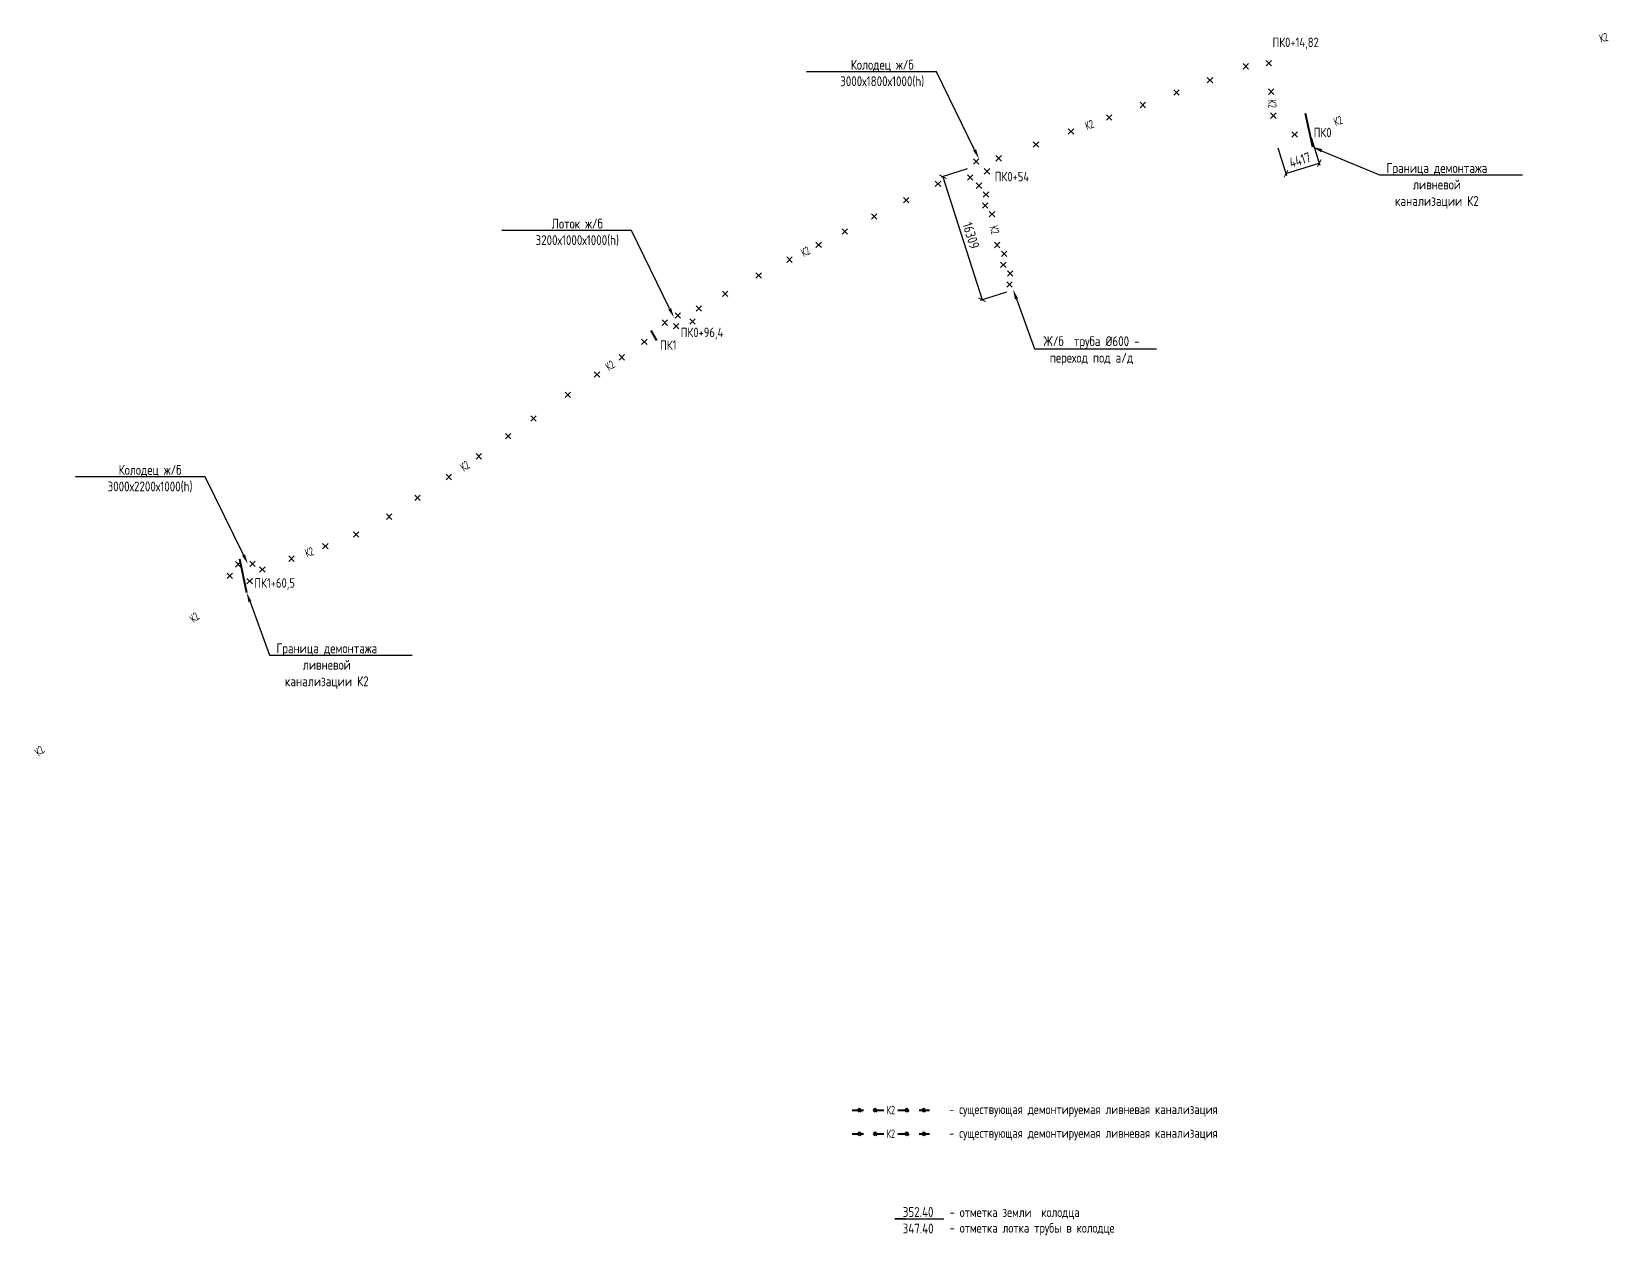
# Model space of a CAD drawing. Header units: millimetres. Extents: x 41457877 to 42425270, y 23449202 to 23614448.
# Drawn here: x 41457877 to 41657448, y 23458156 to 23610582 of the extents above; entities that cross this region are included whole.
import ezdxf
from ezdxf import colors
from ezdxf.entities.mleader import LeaderData, LeaderLine
from ezdxf.math import Vec2, Vec3

# ---------------------------------------------------------------- set-up
doc = ezdxf.new("R2010")
doc.units = ezdxf.units.MM
doc.set_wipeout_variables(frame=1)
doc.linetypes.add('Штриховая', pattern=[2822.222233, 1411.111116, -1411.111116])
for name, color, linetype, lineweight in [('Text blocks_Ном._пера__28', 7, 'Continuous', 13), ('В1', 140, 'Continuous', 40), ('ВК_Текст', 7, 'Continuous', 25), ('К1', 30, 'Continuous', 40), ('Труба К2', 7, 'Continuous', 60)]:
    doc.layers.add(name, color=color, linetype=linetype, lineweight=lineweight)
doc.layers.add('Выноски', color=7, linetype='Continuous')
doc.styles.add('GOST 2.304', font='GOST_type.ttf')
doc.styles.add('GOST_100', font='cs_gost2304.shx', dxfattribs={"width": 0.7, "height": 300})
doc.styles.get("Standard").update_dxf_attribs({"font": 'arial.ttf'})
doc.dimstyles.new('STANDARD$0', dxfattribs={"dimscale": 100, "dimtxt": 2.5, "dimasz": 1, "dimexe": 0.5, "dimexo": 2, "dimgap": 1, "dimtad": 1, "dimdec": 0, "dimzin": 0, "dimdsep": 46, "dimtxsty": 'Standard', "dimblk1": 'OBLIQUE', "dimblk2": 'OBLIQUE', "dimsah": 1, "dimcen": 2, "dimadec": 0, "dimazin": 0, "dimtfac": 1, "dimtdec": 4, "dimtofl": 0, "dimtmove": 2, "dimatfit": 3, "dimldrblk": 'OBLIQUE', "dimfxl": 1, "dimtolj": 1, "dimtzin": 0, "dimarcsym": 0})

# ---------------------------------------------------------------- blocks, each defined once
blk = doc.blocks.new('*U281')
at = {"color": 255}
blk.add_wipeout([(-200, 125), (200, 125), (200, -125), (-200, -125)], dxfattribs=at)
at = {"layer": 'ВК_Текст', "insert": (0, 0), "char_height": 250, "attachment_point": 5, "style": 'GOST_100'}
blk.add_mtext('К2', dxfattribs=at)
blk = doc.blocks.new('_None')
blk = doc.blocks.new('_ArchTick')
at = {"color": 0, "linetype": 'ByBlock', "const_width": 0.15}
blk.add_lwpolyline([(-0.5, -0.5), (0.5, 0.5)], dxfattribs=at)
blk = doc.blocks.new('*D283')
at = {"color": 0, "lineweight": -2, "transparency": 16777216}
for p, q in [((41615318, 23595882), (41616408, 23592403)), ((41619534, 23597202), (41620623, 23593723)), ((41616333, 23592642), (41620548, 23593962))]:
    blk.add_line(p, q, dxfattribs=at)
at = {"color": 0, "lineweight": -2, "transparency": 16777216, "xscale": 750.0000000000001, "yscale": 750.0000000000001, "zscale": 750.0000000000001}
for p, rotation in [((41620548, 23593962), 17.38716498328669), ((41616333, 23592642), 197.3871649832867)]:
    blk.add_blockref('_ArchTick', p, dxfattribs=dict(at, rotation=rotation))
at = {"color": 0, "transparency": 16777216, "insert": (41618104, 23594376), "char_height": 1250, "attachment_point": 5, "rotation": 17.38716, "style": 'GOST 2.304'}
blk.add_mtext('\\A1;4417', dxfattribs=at)
blk = doc.blocks.new('_Oblique')
at = {"color": 0, "linetype": 'ByBlock', "lineweight": -2}
blk.add_line((-0.5, -0.5), (0.5, 0.5), dxfattribs=at)
blk = doc.blocks.new('*D289')
at = {"color": 0, "lineweight": -2, "transparency": 16777216}
for p, q in [((41576082, 23593232), (41572764, 23592177)), ((41573002, 23592252), (41577945, 23576710)), ((41581025, 23577690), (41577706, 23576635))]:
    blk.add_line(p, q, dxfattribs=at)
at = {"color": 0, "lineweight": -2, "transparency": 16777216, "xscale": 750.0000000000001, "yscale": 750.0000000000001, "zscale": 750.0000000000001}
for p, rotation in [((41573002, 23592252), 107.6423544866472), ((41577945, 23576710), 287.6423544866472)]:
    blk.add_blockref('_ArchTick', p, dxfattribs=dict(at, rotation=rotation))
at = {"color": 0, "transparency": 16777216, "insert": (41576547, 23584823), "char_height": 1250, "attachment_point": 5, "rotation": 287.64235, "style": 'GOST 2.304'}
blk.add_mtext('\\A1;16309', dxfattribs=at)

msp = doc.modelspace()

# ---------------------------------------------------------------- linework, layer by layer
for p, q in [((41610938.695, 23606536.696, 197000), (41611623.893, 23605851.498, 197000)), ((41610938.695, 23605851.498, 197000), (41611623.893, 23606536.696, 197000)), ((41613816.96, 23606947.211), (41614502.158, 23606262.013)), ((41613816.96, 23606262.013), (41614502.158, 23606947.211)), ((41606402.785, 23604792.25), (41607087.983, 23604107.052)), ((41606402.785, 23604107.052), (41607087.983, 23604792.25)), ((41614134.526, 23603340.144), (41614819.724, 23602654.946)), ((41614134.526, 23602654.946), (41614819.724, 23603340.144)), ((41597908.498, 23601651.012), (41598593.696, 23600965.814)), ((41597908.498, 23600965.814), (41598593.696, 23601651.012)), ((41602155.642, 23603221.631), (41602840.84, 23602536.433)), ((41602155.642, 23602536.433), (41602840.84, 23603221.631)), ((41593661.355, 23600080.393), (41594346.553, 23599395.195)), ((41593661.355, 23599395.195), (41594346.553, 23600080.393)), ((41614401.28, 23600310.221), (41615086.478, 23599625.023)), ((41614401.28, 23599625.023), (41615086.478, 23600310.221)), ((41588842.633, 23598298.401), (41589527.831, 23597613.202)), ((41588842.633, 23597613.202), (41589527.831, 23598298.401)), ((41617097.466, 23597936.792), (41617782.664, 23597251.594)), ((41617097.466, 23597251.594), (41617782.664, 23597936.792)), ((41584419.698, 23596662.773), (41585104.896, 23595977.575)), ((41584419.698, 23595977.575), (41585104.896, 23596662.773)), ((41576866.021, 23594530.035), (41577551.219, 23593844.837)), ((41576866.021, 23593844.837), (41577551.219, 23594530.035)), ((41578225.962, 23593274.206), (41578911.16, 23592589.008)), ((41578225.962, 23592589.008), (41578911.16, 23593274.206)), ((41579696.753, 23594916.199), (41580381.951, 23594231.001)), ((41579696.753, 23594231.001), (41580381.951, 23594916.199)), ((41572032.893, 23591685.127), (41572718.091, 23590999.929)), ((41572032.893, 23590999.929), (41572718.091, 23591685.127)), ((41576102.561, 23592490.837), (41576787.759, 23591805.639)), ((41576102.561, 23591805.639), (41576787.759, 23592490.837)), ((41577220.244, 23591461.048), (41577905.443, 23590775.85)), ((41577220.244, 23590775.85), (41577905.443, 23591461.048)), ((41568012.897, 23589634.135), (41568698.095, 23588948.937)), ((41568012.897, 23588948.937), (41568698.095, 23589634.135)), ((41578096.278, 23590359.12), (41578781.476, 23589673.922)), ((41578096.278, 23589673.922), (41578781.476, 23590359.12)), ((41563965.805, 23587569.319), (41564651.003, 23586884.121)), ((41563965.805, 23586884.121), (41564651.003, 23587569.319)), ((41577987.792, 23588964.944), (41578672.99, 23588279.746)), ((41577987.792, 23588279.746), (41578672.99, 23588964.944)), ((41578863.825, 23587863.015), (41579549.023, 23587177.817)), ((41578863.825, 23587177.817), (41579549.023, 23587863.015)), ((41560281.79, 23585689.744), (41560966.988, 23585004.546)), ((41560281.79, 23585004.546), (41560966.988, 23585689.744)), ((41556962.008, 23583995.999), (41557647.206, 23583310.801)), ((41556962.008, 23583310.801), (41557647.206, 23583995.999)), ((41579522.886, 23583972.734), (41580208.084, 23583287.536)), ((41579522.886, 23583287.536), (41580208.084, 23583972.734)), ((41553273.542, 23582114.153), (41553958.74, 23581428.955)), ((41553273.542, 23581428.955), (41553958.74, 23582114.153)), ((41580290.433, 23581476.63), (41580975.631, 23580791.432)), ((41580290.433, 23580791.432), (41580975.631, 23581476.63)), ((41580398.919, 23582870.806), (41581084.117, 23582185.608)), ((41580398.919, 23582185.608), (41581084.117, 23582870.806)), ((41549388.372, 23580131.948), (41550073.57, 23579446.75)), ((41549388.372, 23579446.75), (41550073.57, 23580131.948)), ((41581166.466, 23580374.701), (41581851.664, 23579689.503)), ((41581166.466, 23579689.503), (41581851.664, 23580374.701)), ((41545141.73, 23577803.442), (41545826.928, 23577118.244)), ((41545141.73, 23577118.244), (41545826.928, 23577803.442)), ((41581057.98, 23578980.525), (41581743.178, 23578295.327)), ((41581057.98, 23578295.327), (41581743.178, 23578980.525)), ((41541838.2, 23575966.117), (41542523.398, 23575280.919)), ((41541838.2, 23575280.919), (41542523.398, 23575966.117)), ((41537521.728, 23574166.384, 194500), (41538206.926, 23573481.186, 194500)), ((41537521.728, 23573481.186, 194500), (41538206.926, 23574166.384, 194500)), ((41538965.787, 23573730.332, 194500), (41539650.985, 23573045.134, 194500)), ((41538965.787, 23573045.134, 194500), (41539650.985, 23573730.332, 194500)), ((41539183.928, 23575065.614), (41539869.126, 23574380.416)), ((41539183.928, 23574380.416), (41539869.126, 23575065.614)), ((41541029.99, 23574300.138), (41541715.188, 23573614.94)), ((41541029.99, 23573614.94), (41541715.188, 23574300.138)), ((41534945.135, 23571747.769), (41535630.333, 23571062.571)), ((41534945.135, 23571062.571), (41535630.333, 23571747.769)), ((41532104.03, 23569781.588), (41532789.228, 23569096.389)), ((41532104.03, 23569096.389), (41532789.228, 23569781.588)), ((41528956.313, 23567603.215), (41529641.511, 23566918.017)), ((41528956.313, 23566918.017), (41529641.511, 23567603.215)), ((41525283.696, 23565061.586), (41525968.894, 23564376.388)), ((41525283.696, 23564376.388), (41525968.894, 23565061.586)), ((41520946.806, 23562060.249, 194500), (41521632.004, 23561375.051, 194500)), ((41520946.806, 23561375.051, 194500), (41521632.004, 23562060.249, 194500)), ((41517730.056, 23559834.103), (41518415.255, 23559148.905)), ((41517730.056, 23559148.905), (41518415.255, 23559834.103)), ((41514034.039, 23557276.281), (41514719.237, 23556591.083)), ((41514034.039, 23556591.083), (41514719.237, 23557276.281)), ((41510243.789, 23554667.539), (41510928.987, 23553982.341)), ((41510243.789, 23553982.341), (41510928.987, 23554667.539)), ((41506278.773, 23552032.93), (41506963.971, 23551347.732)), ((41506278.773, 23551347.732), (41506963.971, 23552032.93)), ((41502697.679, 23549653.424), (41503382.877, 23548968.226)), ((41502697.679, 23548968.226), (41503382.877, 23549653.424)), ((41498541.914, 23547392.748), (41499227.112, 23546707.55)), ((41498541.914, 23546707.55), (41499227.112, 23547392.748)), ((41494644.801, 23545941.248), (41495329.999, 23545256.05)), ((41494644.801, 23545256.05), (41495329.999, 23545941.248)), ((41483639.369, 23543642.42), (41484324.567, 23542957.222)), ((41483639.369, 23542957.222), (41484324.567, 23543642.42)), ((41485426.852, 23543704.483, 193000), (41486112.05, 23543019.285, 193000)), ((41485426.852, 23543019.285, 193000), (41486112.05, 23543704.483, 193000)), ((41490373.912, 23544350.533), (41491059.11, 23543665.335)), ((41490373.912, 23543665.335), (41491059.11, 23544350.533)), ((41482590.966, 23542176.848), (41483276.164, 23541491.65)), ((41482590.966, 23541491.65), (41483276.164, 23542176.848)), ((41485079.144, 23541508.367, 193500), (41485764.342, 23540823.169, 193500)), ((41485079.144, 23540823.169, 193500), (41485764.342, 23541508.367, 193500)), ((41486682.065, 23542975.485), (41487367.263, 23542290.287)), ((41486682.065, 23542290.287), (41487367.263, 23542975.485))]:
    msp.add_line(p, q)
at = {"color": 240, "lineweight": 40, "true_color": 0xed1f24}
for p, q in [((41618782.791, 23600286.205), (41619686.621, 23596026.111)), ((41536092.126, 23572841.462), (41536815.953, 23571583.157)), ((41484137.051, 23543999.008, 193576), (41485040.881, 23539738.914, 193576))]:
    msp.add_line(p, q, dxfattribs=at)
at = {"layer": 'К1', "linetype": 'Штриховая'}
for p, q in [((41561539.28, 23474372.61), (41571300.795, 23474372.61)), ((41561539.28, 23471377.728), (41571300.795, 23471377.728))]:
    msp.add_line(p, q, dxfattribs=at)
at = {"layer": 'Труба К2'}
for p, q in [((41562263.801, 23474550.593, 48417.38), (41562674.048, 23474194.58, -48430.052)), ((41562290.918, 23474167.463, 48417.38), (41562646.931, 23474577.71, -48430.052)), ((41570383.839, 23474550.593, 48417.38), (41570794.086, 23474194.58, -48430.052)), ((41570410.956, 23474167.463, 48417.38), (41570766.969, 23474577.71, -48430.052)), ((41562263.801, 23471555.711, 48417.38), (41562674.048, 23471199.698, -48430.052)), ((41562290.918, 23471172.581, 48417.38), (41562646.931, 23471582.828, -48430.052)), ((41570383.839, 23471555.711, 48417.38), (41570794.086, 23471199.698, -48430.052)), ((41570410.956, 23471172.581, 48417.38), (41570766.969, 23471582.828, -48430.052))]:
    msp.add_line(p, q, dxfattribs=at)

# ---------------------------------------------------------------- block references
at = {"layer": 'ВК_Текст', "xscale": 4.266666666666672, "yscale": 4.266666666666672, "zscale": 4.266666666666672}
for p, rotation in [((41656474.194, 23609817.146), 17.38716660129347), ((41622916.605, 23599309.089), 19.63735174488146), ((41478445.325, 23536582.367), 40.73594167021012), ((41458873.013, 23519726.15), 40.73594167042213)]:
    msp.add_blockref('*U281', p, dxfattribs=dict(at, rotation=rotation))

# ---------------------------------------------------------------- texts
at = {"layer": 'Text blocks_Ном._пера__28', "style": 'GOST 2.304'}
for s, p in [('ПК0+14,82', (41614634.686, 23608625.19, -197500)), ('ПК0+54', (41579540.872, 23591664.59)), ('ПК1', (41537261.917, 23570377.526)), ('ПК0+96,4', (41539870.718, 23571991.34)), ('ПК1+60,5', (41486008.246, 23540342.298)), ('- существующая демонтируемая ливневая канализация', (41573791.717, 23473855.065)), ('- существующая демонтируемая ливневая канализация', (41573791.717, 23470860.183)), ('- отметка земли  колодца', (41573845.738, 23460859.795)), ('- отметка лотка трубы в колодце', (41573845.738, 23458880.276))]:
    msp.add_text(s, height=1200, dxfattribs=at).set_placement(p)

# ---------------------------------------------------------------- dimensions: what is measured, and where the dimension line sits
dim = msp.add_aligned_dim(p1=(41615019.566, 23596836.25), p2=(41619234.706, 23598156.158), distance=-4395.373, dimstyle='STANDARD$0', override={"dimscale": 500, "dimasz": 1.5, "dimtxsty": 'GOST 2.304', "dimblk1": 'ArchTick', "dimblk2": 'ArchTick'})
dim.commit()
dim.dimension.update_dxf_attribs({"geometry": '*D283', "text_midpoint": (41618104.278, 23594375.689)})

# ---------------------------------------------------------------- leaders
at = {"layer": 'Выноски', "color": 0, "lineweight": -2}
ml = msp.add_multileader_mtext('Standard', dxfattribs=at)
ml.set_content('{\\C0;Колодец ж/б\\P3000х1800х1000(h)}', color=5, style='GOST 2.304')
ml.set_leader_properties(lineweight=-3)
ml.build(insert=Vec2(0, 0))
ml.multileader.update_dxf_attribs({"text_left_attachment_type": 6, "text_right_attachment_type": 6, "dogleg_length": 1, "arrow_head_size": 1250, "scale": 500})
ctx = ml.context
ctx.base_point, ctx.scale, ctx.char_height, ctx.arrow_head_size, ctx.landing_gap_size, ctx.plane_origin = Vec3(41558582.045, 23605518.393), 500, 1250, 1250, 900, Vec3(41553286.101, 23597648.928)
ctx.left_attachment, ctx.right_attachment, ctx.text_align_type = 6, 6, 1
notes = []
notes.append((ctx, [(1, (1, 1, 0), (41572184.895, 23605518.393), (-1, 0), 99.848, [(1, [(41577551.219, 23594530.035)], 0, [])])]))
ctx.mtext.insert, ctx.mtext.alignment, ctx.mtext.flow_direction = Vec3(41565333.546, 23607018.393), 2, 5
ml = msp.add_multileader_mtext('Standard', dxfattribs=at)
ml.set_content('{\\C0;Граница демонтажа\\Pливневой\\Pканализации К2}', color=5, style='GOST 2.304')
ml.set_leader_properties(lineweight=-3)
ml.build(insert=Vec2(0, 0))
ml.multileader.update_dxf_attribs({"text_left_attachment_type": 6, "text_right_attachment_type": 6, "dogleg_length": 1, "arrow_head_size": 1250, "scale": 500})
ctx = ml.context
ctx.base_point, ctx.scale, ctx.char_height, ctx.arrow_head_size, ctx.landing_gap_size, ctx.plane_origin = Vec3(41628260.591, 23592480.398), 500, 1250, 1250, 900, Vec3(41623746.456, 23584610.932)
ctx.left_attachment, ctx.right_attachment, ctx.text_align_type = 6, 6, 1
notes.append((ctx, [(0, (1, 1, 0), (41628160.743, 23592480.398), (1, 0), 99.848, [(1, [(41619686.621, 23596026.111)], 0, [])])]))
ctx.mtext.insert, ctx.mtext.alignment, ctx.mtext.flow_direction = Vec3(41635402.996, 23593980.398), 2, 5
ml = msp.add_multileader_mtext('Standard', dxfattribs=at)
ml.set_content('{\\C0;Лоток ж/б\\P3200х1000х1000(h)}', color=5, style='GOST 2.304')
ml.set_leader_properties(lineweight=-3)
ml.build(insert=Vec2(0, 0))
ml.multileader.update_dxf_attribs({"text_left_attachment_type": 6, "text_right_attachment_type": 6, "dogleg_length": 1, "arrow_head_size": 1250, "scale": 500})
ctx = ml.context
ctx.base_point, ctx.scale, ctx.char_height, ctx.arrow_head_size, ctx.landing_gap_size, ctx.plane_origin = Vec3(41520057.545, 23585453.393), 500, 1250, 1250, 900, Vec3(41514761.601, 23577583.928)
ctx.left_attachment, ctx.right_attachment, ctx.text_align_type = 6, 6, 1
notes.append((ctx, [(1, (1, 1, 0), (41533660.395, 23585453.393), (-1, 0), 99.848, [(1, [(41539026.719, 23574465.035)], 0, [])])]))
ctx.mtext.insert, ctx.mtext.alignment, ctx.mtext.flow_direction = Vec3(41526809.046, 23586953.393), 2, 5
ml = msp.add_multileader_mtext('Standard', dxfattribs=at)
ml.set_content('{\\C0;Ж/б  труба %%C600 -\\Pпереход под а/д}', color=5, style='GOST 2.304')
ml.set_leader_properties(lineweight=-3)
ml.build(insert=Vec2(0, 0))
ml.multileader.update_dxf_attribs({"text_left_attachment_type": 6, "text_right_attachment_type": 6, "dogleg_length": 1, "arrow_head_size": 1250, "scale": 500})
ctx = ml.context
ctx.base_point, ctx.scale, ctx.char_height, ctx.arrow_head_size, ctx.landing_gap_size, ctx.plane_origin = Vec3(41584654.697, 23570495.544), 500, 1250, 1250, 900, Vec3(41580140.562, 23562626.079)
ctx.left_attachment, ctx.right_attachment, ctx.text_align_type = 6, 6, 1
notes.append((ctx, [(0, (1, 1, 0), (41584554.85, 23570495.544), (1, 0), 99.848, [(1, [(41581870.565, 23577999.249)], 0, [])])]))
ctx.mtext.insert, ctx.mtext.alignment, ctx.mtext.flow_direction = Vec3(41591776.999, 23572102.943), 2, 5
ml = msp.add_multileader_mtext('Standard', dxfattribs=at)
ml.set_content('{\\C0;Колодец ж/б\\P3000х2200х1000(h)}', color=5, style='GOST 2.304')
ml.set_leader_properties(lineweight=-3)
ml.build(insert=Vec2(0, 0))
ml.multileader.update_dxf_attribs({"text_left_attachment_type": 6, "text_right_attachment_type": 6, "dogleg_length": 1, "arrow_head_size": 1250, "scale": 500})
ctx = ml.context
ctx.base_point, ctx.scale, ctx.char_height, ctx.arrow_head_size, ctx.landing_gap_size, ctx.plane_origin = Vec3(41465953.603, 23554342.387), 500, 1250, 1250, 900, Vec3(41460925.708, 23546472.922)
ctx.left_attachment, ctx.right_attachment, ctx.text_align_type = 6, 6, 1
notes.append((ctx, [(1, (1, 1, 0), (41479824.501, 23554342.387), (-1, 0), 99.848, [(1, [(41485190.825, 23543354.029)], 0, [])])]))
ctx.mtext.insert, ctx.mtext.alignment, ctx.mtext.flow_direction = Vec3(41472839.128, 23555842.387), 2, 5
ml = msp.add_multileader_mtext('Standard', dxfattribs=at)
ml.set_content('{\\C0;Граница демонтажа\\Pливневой\\Pканализации К2}', color=5, style='GOST 2.304')
ml.set_leader_properties(lineweight=-3)
ml.build(insert=Vec2(0, 0))
ml.multileader.update_dxf_attribs({"text_left_attachment_type": 6, "text_right_attachment_type": 6, "dogleg_length": 1, "arrow_head_size": 1250, "scale": 500})
ctx = ml.context
ctx.base_point, ctx.scale, ctx.char_height, ctx.arrow_head_size, ctx.landing_gap_size, ctx.plane_origin = Vec3(41488023.546, 23531816.406), 500, 1250, 1250, 900, Vec3(41489100.716, 23528323.735)
ctx.left_attachment, ctx.right_attachment, ctx.text_align_type = 6, 6, 1
notes.append((ctx, [(0, (1, 1, 0), (41487923.698, 23531816.406), (1, 0), 99.848, [(1, [(41485040.881, 23539738.914)], 0, [])])]))
ctx.mtext.insert, ctx.mtext.alignment, ctx.mtext.flow_direction = Vec3(41495165.951, 23533316.406), 2, 5
for ctx, leaders in notes:
    for number, flags, end, landing, length, lines in leaders:
        leader = LeaderData()
        leader.index, (leader.has_last_leader_line, leader.has_dogleg_vector, leader.attachment_direction) = number, flags
        leader.last_leader_point, leader.dogleg_vector, leader.dogleg_length = Vec3(end), Vec3(landing), length
        for number, points, colour, breaks in lines:
            line = LeaderLine()
            line.index, line.vertices, line.color, line.breaks = number, Vec3.list(points), colors.encode_raw_color(colour), breaks
            leader.lines.append(line)
        ctx.leaders.append(leader)

# ---------------------------------------------------------------- next in the draw order: block references
at = {"layer": 'ВК_Текст'}
for p, xscale, yscale, zscale, rotation in [((41614612.849, 23601455.916), 4.266666666666673, 4.266666666666673, 4.266666666666673, 275.0313384626109), ((41591505.225, 23598813.749), 4.266666666666671, 4.266666666666671, 4.266666666666671, 20.2946975145626), ((41579530.209, 23585543.021), 4.266666666666673, 4.266666666666673, 4.266666666666673, 285.8813260572669), ((41555634.898, 23582801.519), 4.266666666666672, 4.266666666666672, 4.266666666666672, 27.03056236154919), ((41530952.201, 23568404.772), 4.266666666666672, 4.266666666666672, 4.266666666666672, 34.68510543262797), ((41512607.981, 23555709.685), 4.266666666666672, 4.266666666666672, 4.266666666666672, 34.68510543265163), ((41492960.686, 23544843.789), 4.266666666666672, 4.266666666666672, 4.266666666666672, 20.42810832445917)]:
    msp.add_blockref('*U281', p, dxfattribs=dict(at, xscale=xscale, yscale=yscale, zscale=zscale, rotation=rotation))
at = {"layer": 'ВК_Текст', "xscale": 4.266666666666672, "yscale": 4.266666666666672, "zscale": 4.266666666666672}
for p in [(41566420.037, 23474372.61), (41566420.037, 23471377.728)]:
    msp.add_blockref('*U281', p, dxfattribs=at)

# ---------------------------------------------------------------- next in the draw order: texts
at = {"layer": 'Text blocks_Ном._пера__28', "style": 'GOST 2.304'}
msp.add_text('ПК0', height=1200, dxfattribs=at).set_placement((41619836.446, 23597235.671))

# ---------------------------------------------------------------- next in the draw order: leaders
at = {"layer": 'В1', "color": 0, "linetype": 'ByBlock', "lineweight": -3}
ml = msp.add_multileader_mtext('Standard', dxfattribs=at)
ml.set_content('{\\C0;352.40\\P347.40}', color=5, style='GOST 2.304')
ml.set_leader_properties(lineweight=-3)
ml.set_arrow_properties(name='NONE')
ml.build(insert=Vec2(0, 0))
ml.multileader.update_dxf_attribs({"text_left_attachment_type": 6, "text_right_attachment_type": 6, "dogleg_length": 1, "arrow_head_size": 1000, "scale": 500})
ctx = ml.context
ctx.base_point, ctx.scale, ctx.char_height, ctx.arrow_head_size, ctx.landing_gap_size, ctx.plane_origin = Vec3(41566945.014, 23460615.079), 500, 1250, 1000, 900, Vec3(41573837.032, 23438826.412)
ctx.left_attachment, ctx.right_attachment, ctx.text_align_type = 6, 6, 1
notes = []
notes.append((ctx, [(0, (1, 1, 0), (41566924.925, 23460615.079), (1, 0), 20.089, [(0, [(41568324.925, 23460615.079)], 0, [])])]))
ctx.mtext.insert, ctx.mtext.alignment, ctx.mtext.flow_direction = Vec3(41569870.014, 23462115.079), 2, 5
ctx.mtext.has_bg_fill, ctx.mtext.bg_color, ctx.mtext.bg_scale_factor, ctx.mtext.bg_transparency, ctx.mtext.use_window_bg_color = 1, -1027028792, 1.5, 0, 1
for ctx, leaders in notes:
    for number, flags, end, landing, length, lines in leaders:
        leader = LeaderData()
        leader.index, (leader.has_last_leader_line, leader.has_dogleg_vector, leader.attachment_direction) = number, flags
        leader.last_leader_point, leader.dogleg_vector, leader.dogleg_length = Vec3(end), Vec3(landing), length
        for number, points, colour, breaks in lines:
            line = LeaderLine()
            line.index, line.vertices, line.color, line.breaks = number, Vec3.list(points), colors.encode_raw_color(colour), breaks
            leader.lines.append(line)
        ctx.leaders.append(leader)

# ---------------------------------------------------------------- next in the draw order: linework, layer by layer
at = {"layer": 'Труба К2'}
for p, q in [((41564245.994, 23474550.593, 48417.38), (41564656.241, 23474194.58, -48430.052)), ((41564273.111, 23474167.463, 48417.38), (41564629.124, 23474577.71, -48430.052)), ((41568233.541, 23474550.593, 48417.38), (41568643.787, 23474194.58, -48430.052)), ((41568260.658, 23474167.463, 48417.38), (41568616.67, 23474577.71, -48430.052)), ((41564245.994, 23471555.711, 48417.38), (41564656.241, 23471199.698, -48430.052)), ((41564273.111, 23471172.581, 48417.38), (41564629.124, 23471582.828, -48430.052)), ((41568233.541, 23471555.711, 48417.38), (41568643.787, 23471199.698, -48430.052)), ((41568260.658, 23471172.581, 48417.38), (41568616.67, 23471582.828, -48430.052))]:
    msp.add_line(p, q, dxfattribs=at)

# ---------------------------------------------------------------- next in the draw order: dimensions: what is measured, and where the dimension line sits
dim = msp.add_aligned_dim(p1=(41577034.926, 23593535.164), p2=(41581977.84, 23577992.998), distance=-4232.195, dimstyle='STANDARD$0', override={"dimscale": 500, "dimasz": 1.5, "dimtxsty": 'GOST 2.304', "dimblk1": 'ArchTick', "dimblk2": 'ArchTick'})
dim.commit()
dim.dimension.update_dxf_attribs({"geometry": '*D289', "text_midpoint": (41576546.606, 23584822.776)})

doc.saveas('drawing.dxf')
